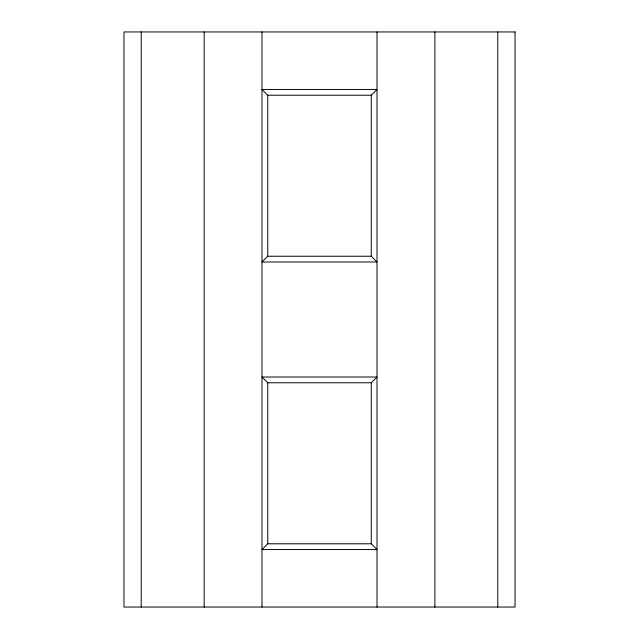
<?xml version="1.0" encoding="UTF-8"?>
<svg xmlns="http://www.w3.org/2000/svg" width="639" height="639" viewBox="0 0 639 639"><rect width="100%" height="100%" fill="white"/><g stroke="black" fill="none" stroke-linecap="round" stroke-linejoin="round"><path stroke-width="0.96" d="M371.259 95.211L377.01 89.46L261.99 89.46L267.741 95.211L267.741 256.239L261.99 261.99L377.01 261.99L371.259 256.239L371.259 95.211L267.741 95.211M371.259 382.761L377.01 377.01L261.99 377.01L267.741 382.761L267.741 543.789L261.99 549.54L377.01 549.54L371.259 543.789L371.259 382.761L267.741 382.761M267.741 256.239L371.259 256.239M267.741 543.789L371.259 543.789M497.773 31.95L497.773 607.05M434.887 31.95L434.887 607.05M377.01 31.95L377.01 607.05M261.99 31.95L261.99 607.05M204.176 31.95L204.176 607.05M141.219 31.95L141.219 607.05M515.034 31.95L123.966 31.95L123.966 607.05L515.034 607.05L515.034 31.95"/></g></svg>
